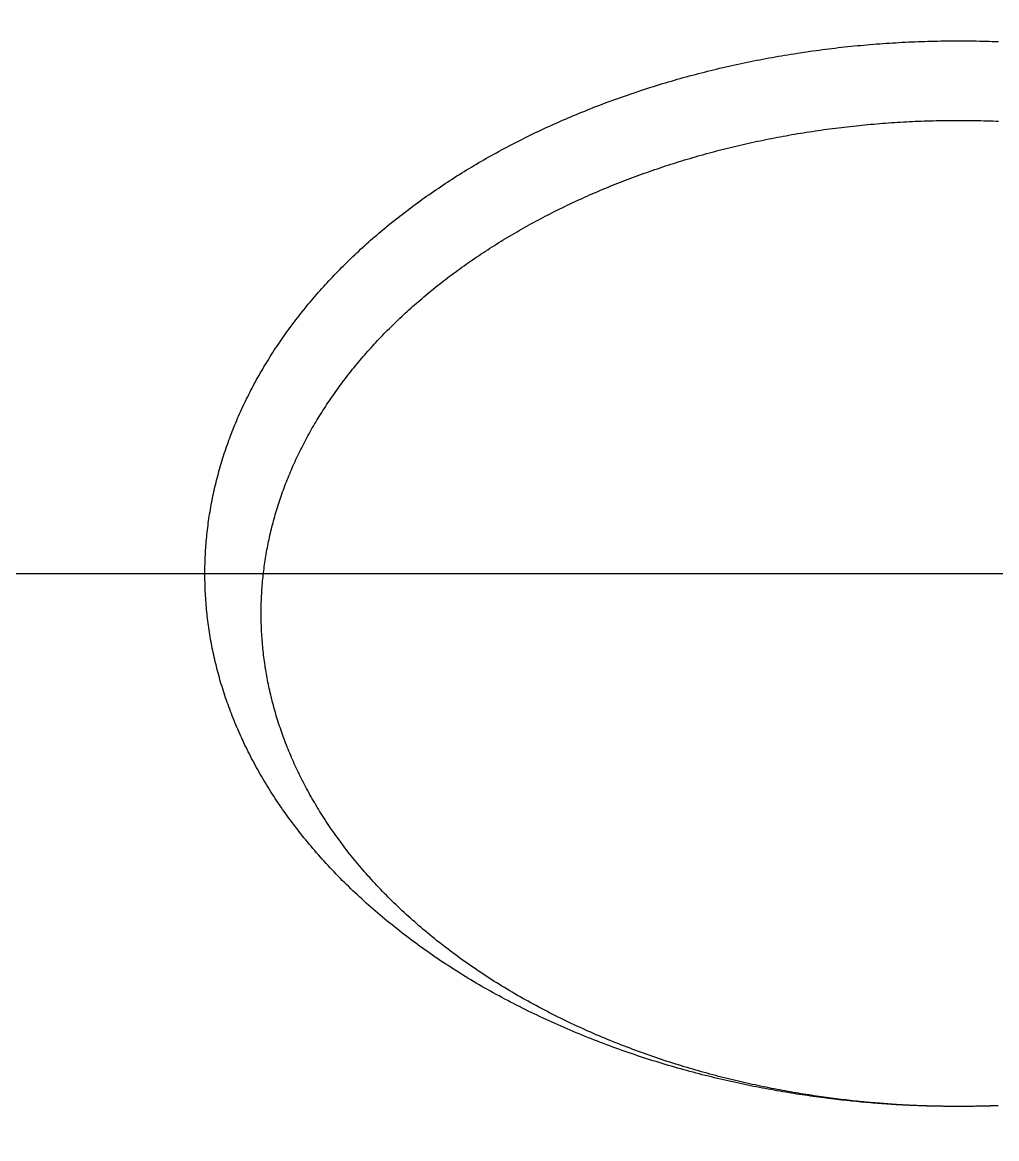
# Model space of a CAD drawing. Extents: x -9.8 to 55.9, y -19.1 to 39.3.
# Drawn here: x 43.281 to 47.613, y 31.081 to 36.044 of the extents above; entities that cross this region are included whole.
import ezdxf

# ---------------------------------------------------------------- set-up
doc = ezdxf.new("R2010")
doc.units = 0
doc.linetypes.add('CENTER', pattern=[50.8, 31.75, -6.35, 6.35, -6.35])
doc.layers.get('0').update_dxf_attribs({"linetype": 'CONTINUOUS'})
doc.layers.add('CENTER', color=1, linetype='CENTER')

msp = doc.modelspace()

# ---------------------------------------------------------------- linework, layer by layer
at = {"color": 7}
for points in [[(47.4427, 31.2238, 0), (47.4333, 31.2238, 0), (47.4238, 31.2238, 0), (47.4144, 31.2238, 0), (47.405, 31.2239, 0), (47.3955, 31.224, 0), (47.3861, 31.2241, 0), (47.3766, 31.2242, 0), (47.3672, 31.2243, 0), (47.3577, 31.2244, 0), (47.3482, 31.2246, 0), (47.3387, 31.2248, 0), (47.3292, 31.225, 0), (47.3197, 31.2252, 0), (47.3101, 31.2255, 0), (47.3006, 31.2257, 0), (47.291, 31.226, 0), (47.2814, 31.2263, 0), (47.2718, 31.2266, 0), (47.2621, 31.227, 0), (47.2525, 31.2273, 0), (47.2428, 31.2277, 0), (47.2331, 31.2281, 0), (47.2233, 31.2286, 0), (47.2136, 31.229, 0), (47.2038, 31.2295, 0), (47.1939, 31.23, 0), (47.1841, 31.2306, 0), (47.1742, 31.2311, 0), (47.1642, 31.2317, 0), (47.1543, 31.2323, 0), (47.1443, 31.2329, 0), (47.1342, 31.2336, 0), (47.1241, 31.2342, 0), (47.114, 31.2349, 0), (47.1038, 31.2357, 0), (47.0936, 31.2364, 0), (47.0834, 31.2372, 0), (47.0731, 31.238, 0), (47.0627, 31.2389, 0), (47.0523, 31.2397, 0), (47.0419, 31.2406, 0), (47.0314, 31.2415, 0), (47.0208, 31.2425, 0), (47.0102, 31.2435, 0), (46.9995, 31.2445, 0), (46.9888, 31.2455, 0), (46.978, 31.2466, 0), (46.9672, 31.2477, 0), (46.9563, 31.2488, 0), (46.9453, 31.25, 0), (46.9343, 31.2512, 0), (46.9232, 31.2524, 0), (46.9121, 31.2537, 0), (46.9009, 31.2549, 0), (46.8896, 31.2563, 0), (46.8782, 31.2576, 0), (46.8667, 31.259, 0), (46.8552, 31.2605, 0), (46.8436, 31.262, 0), (46.8319, 31.2635, 0), (46.8201, 31.2651, 0), (46.8083, 31.2667, 0), (46.7964, 31.2683, 0), (46.7844, 31.27, 0), (46.7723, 31.2718, 0), (46.7602, 31.2735, 0), (46.748, 31.2754, 0), (46.7358, 31.2772, 0), (46.7234, 31.2791, 0), (46.7111, 31.2811, 0), (46.6986, 31.2831, 0), (46.6861, 31.2851, 0), (46.6735, 31.2872, 0), (46.6609, 31.2894, 0), (46.6482, 31.2915, 0), (46.6355, 31.2938, 0), (46.6227, 31.296, 0), (46.6099, 31.2984, 0), (46.597, 31.3007, 0), (46.584, 31.3031, 0), (46.5711, 31.3056, 0), (46.558, 31.3081, 0), (46.545, 31.3106, 0), (46.5318, 31.3132, 0), (46.5187, 31.3159, 0), (46.5055, 31.3186, 0), (46.4922, 31.3213, 0), (46.479, 31.3241, 0), (46.4657, 31.327, 0), (46.4523, 31.3298, 0), (46.4389, 31.3328, 0), (46.4255, 31.3358, 0), (46.4121, 31.3388, 0), (46.3986, 31.3419, 0), (46.3851, 31.345, 0), (46.3716, 31.3482, 0), (46.3581, 31.3515, 0), (46.3445, 31.3548, 0), (46.3309, 31.3581, 0), (46.3173, 31.3615, 0), (46.3037, 31.3649, 0), (46.2901, 31.3684, 0), (46.2764, 31.372, 0), (46.2627, 31.3756, 0), (46.249, 31.3792, 0), (46.2354, 31.383, 0), (46.2216, 31.3867, 0), (46.2079, 31.3905, 0), (46.1942, 31.3944, 0), (46.1805, 31.3983, 0), (46.1668, 31.4023, 0), (46.153, 31.4063, 0), (46.1393, 31.4104, 0), (46.1256, 31.4146, 0), (46.1118, 31.4187, 0), (46.0981, 31.423, 0), (46.0844, 31.4273, 0), (46.0706, 31.4316, 0), (46.0569, 31.436, 0), (46.0432, 31.4405, 0), (46.0295, 31.445, 0), (46.0157, 31.4495, 0), (46.002, 31.4541, 0), (45.9883, 31.4588, 0), (45.9746, 31.4635, 0), (45.9609, 31.4682, 0), (45.9472, 31.4731, 0), (45.9335, 31.4779, 0), (45.9199, 31.4828, 0), (45.9062, 31.4878, 0), (45.8926, 31.4928, 0), (45.8789, 31.4979, 0), (45.8653, 31.503, 0), (45.8517, 31.5082, 0), (45.8381, 31.5134, 0), (45.8245, 31.5187, 0), (45.8109, 31.5241, 0), (45.7973, 31.5294, 0), (45.7838, 31.5349, 0), (45.7702, 31.5404, 0), (45.7567, 31.5459, 0), (45.7432, 31.5515, 0), (45.7297, 31.5571, 0), (45.7163, 31.5628, 0), (45.7028, 31.5686, 0), (45.6894, 31.5744, 0), (45.676, 31.5802, 0), (45.6626, 31.5861, 0), (45.6492, 31.5921, 0), (45.6359, 31.5981, 0), (45.6226, 31.6042, 0), (45.6093, 31.6103, 0), (45.596, 31.6164, 0), (45.5828, 31.6226, 0), (45.5696, 31.6289, 0), (45.5564, 31.6352, 0), (45.5432, 31.6416, 0), (45.5301, 31.648, 0), (45.517, 31.6544, 0), (45.5039, 31.661, 0), (45.4908, 31.6675, 0), (45.4778, 31.6742, 0), (45.4648, 31.6808, 0), (45.4519, 31.6875, 0), (45.439, 31.6943, 0), (45.4261, 31.7011, 0), (45.4132, 31.708, 0), (45.4004, 31.7149, 0), (45.3876, 31.7219, 0), (45.3749, 31.7289, 0), (45.3621, 31.736, 0), (45.3495, 31.7432, 0), (45.3368, 31.7503, 0), (45.3242, 31.7576, 0), (45.3117, 31.7648, 0), (45.2991, 31.7722, 0), (45.2867, 31.7796, 0), (45.2742, 31.787, 0), (45.2618, 31.7945, 0), (45.2495, 31.802, 0), (45.2372, 31.8096, 0), (45.2249, 31.8172, 0), (45.2127, 31.8249, 0), (45.2006, 31.8326, 0), (45.1885, 31.8404, 0), (45.1764, 31.8482, 0), (45.1644, 31.856, 0), (45.1525, 31.8639, 0), (45.1406, 31.8719, 0), (45.1287, 31.8799, 0), (45.1169, 31.8879, 0), (45.1052, 31.896, 0), (45.0935, 31.9041, 0), (45.0818, 31.9122, 0), (45.0703, 31.9204, 0), (45.0587, 31.9287, 0), (45.0473, 31.937, 0), (45.0359, 31.9453, 0), (45.0245, 31.9536, 0), (45.0132, 31.962, 0), (45.002, 31.9705, 0), (44.9908, 31.9789, 0), (44.9797, 31.9874, 0), (44.9686, 31.996, 0), (44.9576, 32.0045, 0), (44.9467, 32.0132, 0), (44.9358, 32.0218, 0), (44.9249, 32.0305, 0), (44.9142, 32.0392, 0), (44.9035, 32.0479, 0), (44.8929, 32.0567, 0), (44.8823, 32.0655, 0), (44.8718, 32.0744, 0), (44.8613, 32.0832, 0), (44.851, 32.0922, 0), (44.8407, 32.1011, 0), (44.8304, 32.11, 0), (44.8202, 32.119, 0), (44.8101, 32.1281, 0), (44.8001, 32.1371, 0), (44.7901, 32.1462, 0), (44.7802, 32.1553, 0), (44.7704, 32.1644, 0), (44.7606, 32.1736, 0), (44.7509, 32.1827, 0), (44.7413, 32.1919, 0), (44.7318, 32.2012, 0), (44.7223, 32.2104, 0), (44.7129, 32.2197, 0), (44.7036, 32.229, 0), (44.6943, 32.2383, 0), (44.6851, 32.2477, 0), (44.676, 32.257, 0), (44.667, 32.2664, 0), (44.658, 32.2758, 0), (44.6491, 32.2852, 0), (44.6403, 32.2947, 0), (44.6316, 32.3041, 0), (44.623, 32.3136, 0), (44.6144, 32.3231, 0), (44.6059, 32.3326, 0), (44.5975, 32.3421, 0), (44.5891, 32.3517, 0), (44.5809, 32.3612, 0), (44.5727, 32.3708, 0), (44.5646, 32.3803, 0), (44.5565, 32.3899, 0), (44.5486, 32.3995, 0), (44.5407, 32.4091, 0), (44.5329, 32.4187, 0), (44.5252, 32.4283, 0), (44.5175, 32.438, 0), (44.5099, 32.4476, 0), (44.5024, 32.4573, 0), (44.495, 32.467, 0), (44.4876, 32.4766, 0), (44.4804, 32.4863, 0), (44.4732, 32.496, 0), (44.466, 32.5057, 0), (44.459, 32.5155, 0), (44.452, 32.5252, 0), (44.4451, 32.5349, 0), (44.4382, 32.5447, 0), (44.4314, 32.5544, 0), (44.4247, 32.5642, 0), (44.4181, 32.574, 0), (44.4116, 32.5837, 0), (44.4051, 32.5935, 0), (44.3987, 32.6033, 0), (44.3923, 32.6131, 0), (44.3861, 32.623, 0), (44.3799, 32.6328, 0), (44.3738, 32.6426, 0), (44.3677, 32.6524, 0), (44.3617, 32.6623, 0), (44.3558, 32.6721, 0), (44.35, 32.682, 0), (44.3442, 32.6919, 0), (44.3385, 32.7017, 0), (44.3329, 32.7116, 0), (44.3273, 32.7215, 0), (44.3218, 32.7314, 0), (44.3164, 32.7413, 0), (44.311, 32.7512, 0), (44.3058, 32.7611, 0), (44.3005, 32.771, 0), (44.2954, 32.781, 0), (44.2903, 32.7909, 0), (44.2853, 32.8008, 0), (44.2804, 32.8108, 0), (44.2755, 32.8207, 0), (44.2707, 32.8306, 0), (44.2659, 32.8406, 0), (44.2613, 32.8506, 0), (44.2567, 32.8605, 0), (44.2521, 32.8705, 0), (44.2476, 32.8805, 0), (44.2432, 32.8904, 0), (44.2389, 32.9004, 0), (44.2346, 32.9104, 0), (44.2304, 32.9204, 0), (44.2263, 32.9304, 0), (44.2222, 32.9403, 0), (44.2182, 32.9503, 0), (44.2142, 32.9603, 0), (44.2103, 32.9703, 0), (44.2065, 32.9803, 0), (44.2028, 32.9904, 0), (44.1991, 33.0004, 0), (44.1954, 33.0104, 0), (44.1919, 33.0204, 0), (44.1884, 33.0304, 0), (44.1849, 33.0404, 0), (44.1816, 33.0505, 0), (44.1783, 33.0605, 0), (44.175, 33.0705, 0), (44.1718, 33.0806, 0), (44.1687, 33.0906, 0), (44.1657, 33.1007, 0), (44.1627, 33.1107, 0), (44.1597, 33.1208, 0), (44.1569, 33.1308, 0), (44.1541, 33.1409, 0), (44.1513, 33.1509, 0), (44.1487, 33.161, 0), (44.1461, 33.171, 0), (44.1435, 33.1811, 0), (44.141, 33.1912, 0), (44.1386, 33.2012, 0), (44.1363, 33.2113, 0), (44.134, 33.2214, 0), (44.1317, 33.2315, 0), (44.1296, 33.2415, 0), (44.1274, 33.2516, 0), (44.1254, 33.2617, 0), (44.1234, 33.2718, 0), (44.1215, 33.2819, 0), (44.1196, 33.292, 0), (44.1179, 33.3021, 0), (44.1161, 33.3121, 0), (44.1145, 33.3222, 0), (44.1128, 33.3323, 0), (44.1113, 33.3424, 0), (44.1098, 33.3525, 0), (44.1084, 33.3626, 0), (44.107, 33.3727, 0), (44.1057, 33.3828, 0), (44.1045, 33.3929, 0), (44.1033, 33.403, 0), (44.1022, 33.4131, 0), (44.1012, 33.4232, 0), (44.1002, 33.4333, 0), (44.0993, 33.4434, 0), (44.0984, 33.4535, 0), (44.0976, 33.4637, 0), (44.0968, 33.4738, 0), (44.0962, 33.4839, 0), (44.0955, 33.494, 0), (44.095, 33.5041, 0), (44.0945, 33.5142, 0), (44.094, 33.5243, 0), (44.0937, 33.5344, 0), (44.0933, 33.5445, 0), (44.0931, 33.5547, 0), (44.0929, 33.5648, 0), (44.0928, 33.5749, 0), (44.0927, 33.585, 0), (44.0927, 33.5951, 0), (44.0927, 33.6052, 0), (44.0928, 33.6153, 0), (44.093, 33.6254, 0), (44.0932, 33.6355, 0), (44.0935, 33.6457, 0), (44.0939, 33.6558, 0), (44.0943, 33.6659, 0), (44.0948, 33.676, 0), (44.0953, 33.6861, 0), (44.0959, 33.6962, 0), (44.0966, 33.7063, 0), (44.0973, 33.7164, 0), (44.0981, 33.7265, 0), (44.0989, 33.7366, 0), (44.0998, 33.7467, 0), (44.1008, 33.7568, 0), (44.1018, 33.7669, 0), (44.1029, 33.777, 0), (44.104, 33.7871, 0), (44.1052, 33.7971, 0), (44.1065, 33.8072, 0), (44.1078, 33.8173, 0), (44.1092, 33.8274, 0), (44.1107, 33.8374, 0), (44.1122, 33.8475, 0), (44.1138, 33.8575, 0), (44.1154, 33.8676, 0), (44.1171, 33.8776, 0), (44.1189, 33.8877, 0), (44.1207, 33.8977, 0), (44.1226, 33.9077, 0), (44.1245, 33.9178, 0), (44.1265, 33.9278, 0), (44.1285, 33.9378, 0), (44.1307, 33.9478, 0), (44.1328, 33.9578, 0), (44.1351, 33.9678, 0), (44.1374, 33.9778, 0), (44.1397, 33.9878, 0), (44.1422, 33.9978, 0), (44.1446, 34.0077, 0), (44.1472, 34.0177, 0), (44.1498, 34.0276, 0), (44.1524, 34.0376, 0), (44.1551, 34.0475, 0), (44.1579, 34.0574, 0), (44.1608, 34.0674, 0), (44.1637, 34.0773, 0), (44.1666, 34.0872, 0), (44.1696, 34.0971, 0), (44.1727, 34.1069, 0), (44.1758, 34.1168, 0), (44.179, 34.1267, 0), (44.1823, 34.1365, 0), (44.1856, 34.1464, 0), (44.189, 34.1562, 0), (44.1924, 34.166, 0), (44.1959, 34.1759, 0), (44.1995, 34.1857, 0), (44.2031, 34.1955, 0), (44.2067, 34.2052, 0), (44.2105, 34.215, 0), (44.2142, 34.2248, 0), (44.2181, 34.2345, 0), (44.222, 34.2443, 0), (44.226, 34.254, 0), (44.23, 34.2637, 0), (44.2341, 34.2734, 0), (44.2382, 34.2831, 0), (44.2424, 34.2928, 0), (44.2467, 34.3024, 0), (44.251, 34.3121, 0), (44.2554, 34.3217, 0), (44.2598, 34.3313, 0), (44.2643, 34.3409, 0), (44.2688, 34.3505, 0), (44.2734, 34.3601, 0), (44.2781, 34.3697, 0), (44.2828, 34.3792, 0), (44.2876, 34.3888, 0), (44.2924, 34.3983, 0), (44.2973, 34.4078, 0), (44.3023, 34.4173, 0), (44.3073, 34.4268, 0), (44.3124, 34.4362, 0), (44.3175, 34.4457, 0), (44.3227, 34.4551, 0), (44.3279, 34.4645, 0), (44.3332, 34.4739, 0), (44.3386, 34.4833, 0), (44.344, 34.4927, 0), (44.3495, 34.502, 0), (44.355, 34.5114, 0), (44.3606, 34.5207, 0), (44.3662, 34.53, 0), (44.3719, 34.5393, 0), (44.3777, 34.5485, 0), (44.3835, 34.5578, 0), (44.3893, 34.567, 0), (44.3952, 34.5762, 0), (44.4012, 34.5854, 0), (44.4072, 34.5946, 0), (44.4133, 34.6037, 0), (44.4194, 34.6129, 0), (44.4256, 34.622, 0), (44.4319, 34.6311, 0), (44.4382, 34.6402, 0), (44.4445, 34.6492, 0), (44.4509, 34.6583, 0), (44.4574, 34.6673, 0), (44.4639, 34.6763, 0), (44.4705, 34.6853, 0), (44.4771, 34.6943, 0), (44.4838, 34.7032, 0), (44.4905, 34.7121, 0), (44.4973, 34.721, 0), (44.5042, 34.7299, 0), (44.5111, 34.7388, 0), (44.518, 34.7476, 0), (44.525, 34.7564, 0), (44.5321, 34.7652, 0), (44.5392, 34.774, 0), (44.5463, 34.7828, 0), (44.5535, 34.7915, 0), (44.5608, 34.8002, 0), (44.5681, 34.8089, 0), (44.5755, 34.8176, 0), (44.5829, 34.8262, 0), (44.5904, 34.8349, 0), (44.5979, 34.8435, 0), (44.6055, 34.852, 0), (44.6131, 34.8606, 0), (44.6208, 34.8691, 0), (44.6285, 34.8776, 0), (44.6363, 34.8861, 0), (44.6442, 34.8946, 0), (44.652, 34.903, 0), (44.66, 34.9114, 0), (44.668, 34.9198, 0), (44.676, 34.9282, 0), (44.6841, 34.9365, 0), (44.6922, 34.9449, 0), (44.7004, 34.9532, 0), (44.7087, 34.9614, 0), (44.717, 34.9697, 0), (44.7253, 34.9779, 0), (44.7337, 34.9861, 0), (44.7421, 34.9943, 0), (44.7506, 35.0024, 0), (44.7592, 35.0105, 0), (44.7678, 35.0186, 0), (44.7764, 35.0267, 0), (44.7851, 35.0347, 0), (44.7938, 35.0427, 0), (44.8026, 35.0507, 0), (44.8114, 35.0587, 0), (44.8203, 35.0666, 0), (44.8293, 35.0745, 0), (44.8382, 35.0824, 0), (44.8473, 35.0902, 0), (44.8563, 35.0981, 0), (44.8655, 35.1059, 0), (44.8746, 35.1136, 0), (44.8839, 35.1214, 0), (44.8931, 35.1291, 0), (44.9024, 35.1368, 0), (44.9118, 35.1444, 0), (44.9212, 35.1521, 0), (44.9306, 35.1597, 0), (44.9401, 35.1672, 0), (44.9497, 35.1748, 0), (44.9593, 35.1823, 0), (44.9689, 35.1898, 0), (44.9786, 35.1973, 0), (44.9883, 35.2047, 0), (44.998, 35.2121, 0), (45.0079, 35.2195, 0), (45.0177, 35.2268, 0), (45.0276, 35.2341, 0), (45.0376, 35.2414, 0), (45.0475, 35.2486, 0), (45.0576, 35.2559, 0), (45.0676, 35.263, 0), (45.0778, 35.2702, 0), (45.0879, 35.2773, 0), (45.0981, 35.2844, 0), (45.1084, 35.2915, 0), (45.1186, 35.2985, 0), (45.129, 35.3056, 0), (45.1393, 35.3125, 0), (45.1498, 35.3195, 0), (45.1602, 35.3264, 0), (45.1707, 35.3333, 0), (45.1813, 35.3401, 0), (45.1918, 35.3469, 0), (45.2024, 35.3537, 0), (45.2131, 35.3605, 0), (45.2238, 35.3672, 0), (45.2346, 35.3739, 0), (45.2453, 35.3805, 0), (45.2562, 35.3872, 0), (45.267, 35.3938, 0), (45.2779, 35.4003, 0), (45.2889, 35.4068, 0), (45.2998, 35.4133, 0), (45.3109, 35.4198, 0), (45.3219, 35.4262, 0), (45.333, 35.4326, 0), (45.3441, 35.439, 0), (45.3553, 35.4453, 0), (45.3665, 35.4516, 0), (45.3778, 35.4578, 0), (45.389, 35.4641, 0), (45.4004, 35.4702, 0), (45.4117, 35.4764, 0), (45.4231, 35.4825, 0), (45.4346, 35.4886, 0), (45.446, 35.4946, 0), (45.4575, 35.5007, 0), (45.4691, 35.5066, 0), (45.4807, 35.5126, 0), (45.4923, 35.5185, 0), (45.5039, 35.5244, 0), (45.5156, 35.5302, 0), (45.5273, 35.536, 0), (45.5391, 35.5418, 0), (45.5509, 35.5475, 0), (45.5627, 35.5532, 0), (45.5746, 35.5588, 0), (45.5865, 35.5645, 0), (45.5984, 35.57, 0), (45.6103, 35.5756, 0), (45.6223, 35.5811, 0), (45.6344, 35.5866, 0), (45.6464, 35.592, 0), (45.6585, 35.5974, 0), (45.6706, 35.6028, 0), (45.6828, 35.6081, 0), (45.695, 35.6134, 0), (45.7072, 35.6187, 0), (45.7195, 35.6239, 0), (45.7317, 35.6291, 0), (45.7441, 35.6342, 0), (45.7564, 35.6393, 0), (45.7688, 35.6444, 0), (45.7812, 35.6494, 0), (45.7936, 35.6544, 0), (45.8061, 35.6594, 0), (45.8186, 35.6643, 0), (45.8311, 35.6692, 0), (45.8437, 35.6741, 0), (45.8562, 35.6789, 0), (45.8689, 35.6836, 0), (45.8815, 35.6884, 0), (45.8942, 35.6931, 0), (45.9069, 35.6977, 0), (45.9196, 35.7023, 0), (45.9323, 35.7069, 0), (45.9451, 35.7115, 0), (45.9579, 35.716, 0), (45.9708, 35.7204, 0), (45.9836, 35.7248, 0), (45.9965, 35.7292, 0), (46.0094, 35.7336, 0), (46.0224, 35.7379, 0), (46.0354, 35.7422, 0), (46.0483, 35.7464, 0), (46.0614, 35.7506, 0), (46.0744, 35.7547, 0), (46.0875, 35.7589, 0), (46.1006, 35.7629, 0), (46.1137, 35.767, 0), (46.1268, 35.771, 0), (46.14, 35.7749, 0), (46.1532, 35.7788, 0), (46.1664, 35.7827, 0), (46.1797, 35.7865, 0), (46.1929, 35.7903, 0), (46.2062, 35.7941, 0), (46.2195, 35.7978, 0), (46.2328, 35.8015, 0), (46.2462, 35.8051, 0), (46.2596, 35.8087, 0), (46.273, 35.8123, 0), (46.2864, 35.8158, 0), (46.2998, 35.8193, 0), (46.3133, 35.8227, 0), (46.3268, 35.8261, 0), (46.3403, 35.8294, 0), (46.3538, 35.8327, 0), (46.3674, 35.836, 0), (46.3809, 35.8392, 0), (46.3945, 35.8424, 0), (46.4081, 35.8456, 0), (46.4217, 35.8487, 0), (46.4354, 35.8517, 0), (46.449, 35.8548, 0), (46.4627, 35.8577, 0), (46.4764, 35.8607, 0), (46.4901, 35.8636, 0), (46.5039, 35.8664, 0), (46.5176, 35.8692, 0), (46.5314, 35.872, 0), (46.5452, 35.8748, 0), (46.559, 35.8774, 0), (46.5728, 35.8801, 0), (46.5866, 35.8827, 0), (46.6004, 35.8853, 0), (46.6143, 35.8878, 0), (46.6282, 35.8903, 0), (46.6421, 35.8927, 0), (46.656, 35.8951, 0), (46.6699, 35.8974, 0), (46.6838, 35.8998, 0), (46.6978, 35.902, 0), (46.7117, 35.9043, 0), (46.7257, 35.9064, 0), (46.7397, 35.9086, 0), (46.7537, 35.9107, 0), (46.7677, 35.9127, 0), (46.7817, 35.9148, 0), (46.7958, 35.9167, 0), (46.8098, 35.9187, 0), (46.8239, 35.9206, 0), (46.838, 35.9224, 0), (46.852, 35.9242, 0), (46.8661, 35.926, 0), (46.8802, 35.9277, 0), (46.8944, 35.9294, 0), (46.9085, 35.931, 0), (46.9226, 35.9326, 0), (46.9368, 35.9341, 0), (46.9509, 35.9357, 0), (46.9651, 35.9371, 0), (46.9792, 35.9385, 0), (46.9934, 35.9399, 0), (47.0076, 35.9413, 0), (47.0218, 35.9426, 0), (47.036, 35.9438, 0), (47.0502, 35.945, 0), (47.0644, 35.9462, 0), (47.0786, 35.9473, 0), (47.0929, 35.9484, 0), (47.1071, 35.9494, 0), (47.1213, 35.9504, 0), (47.1356, 35.9514, 0), (47.1498, 35.9523, 0), (47.1641, 35.9531, 0), (47.1783, 35.954, 0), (47.1926, 35.9547, 0), (47.2069, 35.9555, 0), (47.2211, 35.9562, 0), (47.2354, 35.9568, 0), (47.2497, 35.9574, 0), (47.264, 35.958, 0), (47.2783, 35.9585, 0), (47.2926, 35.959, 0), (47.3069, 35.9594, 0), (47.3211, 35.9598, 0), (47.3354, 35.9602, 0), (47.3497, 35.9605, 0), (47.364, 35.9607, 0), (47.3783, 35.9609, 0), (47.3926, 35.9611, 0), (47.4069, 35.9612, 0), (47.4212, 35.9613, 0), (47.4355, 35.9614, 0), (47.4499, 35.9614, 0), (47.4642, 35.9613, 0), (47.4785, 35.9612, 0), (47.4928, 35.9611, 0), (47.5071, 35.9609, 0), (47.5214, 35.9607, 0), (47.5357, 35.9604, 0), (47.55, 35.9601, 0), (47.5643, 35.9598, 0), (47.5786, 35.9594, 0), (47.5928, 35.959, 0), (47.6071, 35.9585, 0), (47.6214, 35.958, 0)], [(47.4427, 31.2238, 0), (47.434, 31.2238, 0), (47.4252, 31.2238, 0), (47.4165, 31.2238, 0), (47.4078, 31.2239, 0), (47.399, 31.2239, 0), (47.3903, 31.224, 0), (47.3815, 31.2241, 0), (47.3728, 31.2243, 0), (47.364, 31.2244, 0), (47.3552, 31.2245, 0), (47.3465, 31.2247, 0), (47.3377, 31.2249, 0), (47.3288, 31.2251, 0), (47.32, 31.2253, 0), (47.3112, 31.2256, 0), (47.3023, 31.2258, 0), (47.2934, 31.2261, 0), (47.2845, 31.2264, 0), (47.2756, 31.2267, 0), (47.2667, 31.2271, 0), (47.2577, 31.2274, 0), (47.2487, 31.2278, 0), (47.2397, 31.2282, 0), (47.2307, 31.2286, 0), (47.2216, 31.2291, 0), (47.2125, 31.2296, 0), (47.2034, 31.23, 0), (47.1942, 31.2306, 0), (47.185, 31.2311, 0), (47.1758, 31.2316, 0), (47.1665, 31.2322, 0), (47.1572, 31.2328, 0), (47.1479, 31.2335, 0), (47.1385, 31.2341, 0), (47.1291, 31.2348, 0), (47.1197, 31.2355, 0), (47.1102, 31.2362, 0), (47.1006, 31.237, 0), (47.0911, 31.2377, 0), (47.0814, 31.2385, 0), (47.0718, 31.2394, 0), (47.062, 31.2402, 0), (47.0523, 31.2411, 0), (47.0425, 31.242, 0), (47.0326, 31.2429, 0), (47.0227, 31.2439, 0), (47.0127, 31.2449, 0), (47.0027, 31.2459, 0), (46.9926, 31.247, 0), (46.9825, 31.248, 0), (46.9723, 31.2491, 0), (46.962, 31.2503, 0), (46.9517, 31.2514, 0), (46.9413, 31.2526, 0), (46.9309, 31.2538, 0), (46.9203, 31.2551, 0), (46.9097, 31.2564, 0), (46.8991, 31.2577, 0), (46.8883, 31.2591, 0), (46.8775, 31.2605, 0), (46.8666, 31.262, 0), (46.8556, 31.2635, 0), (46.8446, 31.265, 0), (46.8335, 31.2666, 0), (46.8224, 31.2682, 0), (46.8111, 31.2698, 0), (46.7999, 31.2715, 0), (46.7885, 31.2732, 0), (46.7771, 31.275, 0), (46.7657, 31.2768, 0), (46.7541, 31.2787, 0), (46.7426, 31.2806, 0), (46.7309, 31.2825, 0), (46.7192, 31.2845, 0), (46.7075, 31.2865, 0), (46.6957, 31.2885, 0), (46.6839, 31.2906, 0), (46.672, 31.2928, 0), (46.6601, 31.295, 0), (46.6481, 31.2972, 0), (46.6361, 31.2995, 0), (46.624, 31.3018, 0), (46.612, 31.3042, 0), (46.5998, 31.3066, 0), (46.5876, 31.309, 0), (46.5754, 31.3115, 0), (46.5632, 31.314, 0), (46.5509, 31.3166, 0), (46.5386, 31.3193, 0), (46.5262, 31.3219, 0), (46.5139, 31.3246, 0), (46.5014, 31.3274, 0), (46.489, 31.3302, 0), (46.4765, 31.3331, 0), (46.4641, 31.336, 0), (46.4516, 31.3389, 0), (46.439, 31.3419, 0), (46.4265, 31.345, 0), (46.4139, 31.3481, 0), (46.4013, 31.3512, 0), (46.3887, 31.3544, 0), (46.3761, 31.3576, 0), (46.3634, 31.3609, 0), (46.3508, 31.3643, 0), (46.3381, 31.3676, 0), (46.3255, 31.3711, 0), (46.3128, 31.3746, 0), (46.3001, 31.3781, 0), (46.2874, 31.3817, 0), (46.2747, 31.3853, 0), (46.262, 31.389, 0), (46.2493, 31.3927, 0), (46.2366, 31.3965, 0), (46.2239, 31.4003, 0), (46.2112, 31.4042, 0), (46.1984, 31.4081, 0), (46.1857, 31.4121, 0), (46.173, 31.4161, 0), (46.1603, 31.4202, 0), (46.1476, 31.4243, 0), (46.1349, 31.4285, 0), (46.1222, 31.4327, 0), (46.1095, 31.4369, 0), (46.0969, 31.4412, 0), (46.0842, 31.4456, 0), (46.0715, 31.45, 0), (46.0588, 31.4545, 0), (46.0462, 31.459, 0), (46.0335, 31.4635, 0), (46.0209, 31.4681, 0), (46.0082, 31.4728, 0), (45.9956, 31.4775, 0), (45.983, 31.4822, 0), (45.9704, 31.487, 0), (45.9578, 31.4918, 0), (45.9452, 31.4967, 0), (45.9327, 31.5016, 0), (45.9201, 31.5066, 0), (45.9076, 31.5117, 0), (45.895, 31.5167, 0), (45.8825, 31.5219, 0), (45.87, 31.527, 0), (45.8576, 31.5323, 0), (45.8451, 31.5375, 0), (45.8327, 31.5429, 0), (45.8202, 31.5482, 0), (45.8078, 31.5536, 0), (45.7954, 31.5591, 0), (45.7831, 31.5646, 0), (45.7707, 31.5702, 0), (45.7584, 31.5758, 0), (45.7461, 31.5814, 0), (45.7338, 31.5871, 0), (45.7216, 31.5929, 0), (45.7093, 31.5987, 0), (45.6971, 31.6045, 0), (45.685, 31.6104, 0), (45.6728, 31.6163, 0), (45.6607, 31.6223, 0), (45.6486, 31.6283, 0), (45.6365, 31.6344, 0), (45.6245, 31.6405, 0), (45.6124, 31.6467, 0), (45.6004, 31.6529, 0), (45.5885, 31.6592, 0), (45.5766, 31.6655, 0), (45.5647, 31.6719, 0), (45.5528, 31.6783, 0), (45.541, 31.6847, 0), (45.5292, 31.6912, 0), (45.5174, 31.6978, 0), (45.5057, 31.7044, 0), (45.494, 31.711, 0), (45.4823, 31.7177, 0), (45.4707, 31.7245, 0), (45.4591, 31.7312, 0), (45.4476, 31.7381, 0), (45.436, 31.745, 0), (45.4246, 31.7519, 0), (45.4132, 31.7589, 0), (45.4018, 31.7659, 0), (45.3904, 31.7729, 0), (45.3791, 31.78, 0), (45.3679, 31.7872, 0), (45.3567, 31.7944, 0), (45.3455, 31.8016, 0), (45.3344, 31.8089, 0), (45.3234, 31.8162, 0), (45.3124, 31.8235, 0), (45.3014, 31.8309, 0), (45.2905, 31.8383, 0), (45.2796, 31.8458, 0), (45.2688, 31.8533, 0), (45.258, 31.8609, 0), (45.2473, 31.8685, 0), (45.2367, 31.8761, 0), (45.226, 31.8837, 0), (45.2155, 31.8914, 0), (45.205, 31.8992, 0), (45.1945, 31.9069, 0), (45.1841, 31.9147, 0), (45.1738, 31.9226, 0), (45.1635, 31.9304, 0), (45.1532, 31.9383, 0), (45.143, 31.9463, 0), (45.1329, 31.9542, 0), (45.1229, 31.9622, 0), (45.1128, 31.9703, 0), (45.1029, 31.9783, 0), (45.093, 31.9864, 0), (45.0831, 31.9946, 0), (45.0734, 32.0027, 0), (45.0636, 32.0109, 0), (45.054, 32.0191, 0), (45.0444, 32.0273, 0), (45.0348, 32.0356, 0), (45.0254, 32.0439, 0), (45.016, 32.0522, 0), (45.0066, 32.0606, 0), (44.9973, 32.0689, 0), (44.9881, 32.0773, 0), (44.9789, 32.0858, 0), (44.9698, 32.0942, 0), (44.9608, 32.1027, 0), (44.9518, 32.1112, 0), (44.9429, 32.1197, 0), (44.9341, 32.1282, 0), (44.9253, 32.1368, 0), (44.9166, 32.1454, 0), (44.908, 32.154, 0), (44.8994, 32.1626, 0), (44.8909, 32.1712, 0), (44.8825, 32.1799, 0), (44.8741, 32.1886, 0), (44.8658, 32.1973, 0), (44.8576, 32.206, 0), (44.8495, 32.2147, 0), (44.8414, 32.2235, 0), (44.8334, 32.2323, 0), (44.8255, 32.2411, 0), (44.8176, 32.2498, 0), (44.8098, 32.2587, 0), (44.8021, 32.2675, 0), (44.7944, 32.2763, 0), (44.7869, 32.2852, 0), (44.7794, 32.294, 0), (44.7719, 32.3029, 0), (44.7646, 32.3118, 0), (44.7573, 32.3206, 0), (44.7501, 32.3295, 0), (44.7429, 32.3385, 0), (44.7358, 32.3474, 0), (44.7288, 32.3563, 0), (44.7219, 32.3652, 0), (44.715, 32.3742, 0), (44.7082, 32.3831, 0), (44.7014, 32.3921, 0), (44.6948, 32.4011, 0), (44.6882, 32.4101, 0), (44.6816, 32.4191, 0), (44.6752, 32.4281, 0), (44.6688, 32.4371, 0), (44.6624, 32.4461, 0), (44.6562, 32.4551, 0), (44.65, 32.4642, 0), (44.6438, 32.4732, 0), (44.6378, 32.4822, 0), (44.6318, 32.4913, 0), (44.6258, 32.5004, 0), (44.62, 32.5095, 0), (44.6142, 32.5185, 0), (44.6084, 32.5276, 0), (44.6028, 32.5367, 0), (44.5972, 32.5458, 0), (44.5916, 32.5549, 0), (44.5862, 32.5641, 0), (44.5808, 32.5732, 0), (44.5754, 32.5823, 0), (44.5702, 32.5914, 0), (44.5649, 32.6006, 0), (44.5598, 32.6097, 0), (44.5547, 32.6189, 0), (44.5497, 32.628, 0), (44.5448, 32.6372, 0), (44.5399, 32.6464, 0), (44.535, 32.6556, 0), (44.5303, 32.6647, 0), (44.5256, 32.6739, 0), (44.5209, 32.6831, 0), (44.5164, 32.6923, 0), (44.5118, 32.7015, 0), (44.5074, 32.7107, 0), (44.503, 32.7199, 0), (44.4987, 32.7292, 0), (44.4944, 32.7384, 0), (44.4902, 32.7476, 0), (44.4861, 32.7568, 0), (44.482, 32.766, 0), (44.478, 32.7753, 0), (44.474, 32.7845, 0), (44.4701, 32.7938, 0), (44.4663, 32.803, 0), (44.4625, 32.8122, 0), (44.4588, 32.8215, 0), (44.4551, 32.8307, 0), (44.4516, 32.84, 0), (44.448, 32.8493, 0), (44.4445, 32.8585, 0), (44.4411, 32.8678, 0), (44.4378, 32.8771, 0), (44.4345, 32.8863, 0), (44.4312, 32.8956, 0), (44.4281, 32.9049, 0), (44.4249, 32.9142, 0), (44.4219, 32.9234, 0), (44.4189, 32.9327, 0), (44.4159, 32.942, 0), (44.413, 32.9513, 0), (44.4102, 32.9606, 0), (44.4074, 32.9699, 0), (44.4047, 32.9792, 0), (44.4021, 32.9885, 0), (44.3995, 32.9978, 0), (44.397, 33.0071, 0), (44.3945, 33.0164, 0), (44.3921, 33.0257, 0), (44.3897, 33.035, 0), (44.3874, 33.0444, 0), (44.3852, 33.0537, 0), (44.383, 33.063, 0), (44.3809, 33.0723, 0), (44.3788, 33.0816, 0), (44.3768, 33.091, 0), (44.3749, 33.1003, 0), (44.373, 33.1096, 0), (44.3711, 33.119, 0), (44.3694, 33.1283, 0), (44.3676, 33.1376, 0), (44.366, 33.147, 0), (44.3644, 33.1563, 0), (44.3628, 33.1656, 0), (44.3613, 33.175, 0), (44.3599, 33.1843, 0), (44.3585, 33.1937, 0), (44.3572, 33.203, 0), (44.356, 33.2123, 0), (44.3548, 33.2217, 0), (44.3536, 33.231, 0), (44.3525, 33.2404, 0), (44.3515, 33.2497, 0), (44.3505, 33.2591, 0), (44.3496, 33.2684, 0), (44.3488, 33.2778, 0), (44.348, 33.2871, 0), (44.3472, 33.2965, 0), (44.3465, 33.3059, 0), (44.3459, 33.3152, 0), (44.3453, 33.3246, 0), (44.3448, 33.3339, 0), (44.3443, 33.3433, 0), (44.3439, 33.3526, 0), (44.3436, 33.362, 0), (44.3433, 33.3713, 0), (44.3431, 33.3807, 0), (44.3429, 33.3901, 0), (44.3428, 33.3994, 0), (44.3427, 33.4088, 0), (44.3427, 33.4181, 0), (44.3427, 33.4275, 0), (44.3428, 33.4369, 0), (44.343, 33.4462, 0), (44.3432, 33.4556, 0), (44.3435, 33.4649, 0), (44.3438, 33.4743, 0), (44.3442, 33.4836, 0), (44.3446, 33.493, 0), (44.3451, 33.5023, 0), (44.3457, 33.5117, 0), (44.3463, 33.521, 0), (44.3469, 33.5304, 0), (44.3477, 33.5397, 0), (44.3484, 33.5491, 0), (44.3493, 33.5584, 0), (44.3502, 33.5678, 0), (44.3511, 33.5771, 0), (44.3521, 33.5864, 0), (44.3532, 33.5958, 0), (44.3543, 33.6051, 0), (44.3555, 33.6144, 0), (44.3567, 33.6237, 0), (44.358, 33.6331, 0), (44.3593, 33.6424, 0), (44.3607, 33.6517, 0), (44.3622, 33.661, 0), (44.3637, 33.6703, 0), (44.3653, 33.6796, 0), (44.3669, 33.6889, 0), (44.3686, 33.6982, 0), (44.3703, 33.7074, 0), (44.3721, 33.7167, 0), (44.374, 33.726, 0), (44.3759, 33.7353, 0), (44.3778, 33.7445, 0), (44.3798, 33.7538, 0), (44.3819, 33.763, 0), (44.384, 33.7723, 0), (44.3862, 33.7815, 0), (44.3885, 33.7907, 0), (44.3908, 33.8, 0), (44.3931, 33.8092, 0), (44.3955, 33.8184, 0), (44.398, 33.8276, 0), (44.4005, 33.8368, 0), (44.4031, 33.846, 0), (44.4057, 33.8551, 0), (44.4084, 33.8643, 0), (44.4111, 33.8735, 0), (44.4139, 33.8826, 0), (44.4167, 33.8918, 0), (44.4196, 33.9009, 0), (44.4226, 33.91, 0), (44.4256, 33.9192, 0), (44.4287, 33.9283, 0), (44.4318, 33.9374, 0), (44.435, 33.9465, 0), (44.4382, 33.9556, 0), (44.4415, 33.9646, 0), (44.4448, 33.9737, 0), (44.4482, 33.9827, 0), (44.4517, 33.9918, 0), (44.4552, 34.0008, 0), (44.4587, 34.0098, 0), (44.4623, 34.0189, 0), (44.466, 34.0278, 0), (44.4697, 34.0368, 0), (44.4735, 34.0458, 0), (44.4773, 34.0548, 0), (44.4812, 34.0637, 0), (44.4852, 34.0727, 0), (44.4892, 34.0816, 0), (44.4932, 34.0905, 0), (44.4973, 34.0994, 0), (44.5015, 34.1083, 0), (44.5057, 34.1172, 0), (44.5099, 34.1261, 0), (44.5143, 34.1349, 0), (44.5186, 34.1438, 0), (44.5231, 34.1526, 0), (44.5275, 34.1614, 0), (44.5321, 34.1702, 0), (44.5367, 34.179, 0), (44.5413, 34.1878, 0), (44.546, 34.1965, 0), (44.5507, 34.2053, 0), (44.5555, 34.214, 0), (44.5604, 34.2227, 0), (44.5653, 34.2314, 0), (44.5702, 34.2401, 0), (44.5752, 34.2487, 0), (44.5803, 34.2574, 0), (44.5854, 34.266, 0), (44.5906, 34.2746, 0), (44.5958, 34.2833, 0), (44.6011, 34.2918, 0), (44.6064, 34.3004, 0), (44.6118, 34.309, 0), (44.6172, 34.3175, 0), (44.6227, 34.326, 0), (44.6282, 34.3345, 0), (44.6338, 34.343, 0), (44.6394, 34.3515, 0), (44.6451, 34.36, 0), (44.6508, 34.3684, 0), (44.6566, 34.3768, 0), (44.6624, 34.3852, 0), (44.6683, 34.3936, 0), (44.6742, 34.402, 0), (44.6802, 34.4103, 0), (44.6862, 34.4187, 0), (44.6923, 34.427, 0), (44.6984, 34.4353, 0), (44.7046, 34.4435, 0), (44.7108, 34.4518, 0), (44.7171, 34.46, 0), (44.7235, 34.4683, 0), (44.7298, 34.4765, 0), (44.7363, 34.4846, 0), (44.7427, 34.4928, 0), (44.7493, 34.501, 0), (44.7559, 34.5091, 0), (44.7625, 34.5172, 0), (44.7692, 34.5253, 0), (44.7759, 34.5333, 0), (44.7826, 34.5414, 0), (44.7895, 34.5494, 0), (44.7963, 34.5574, 0), (44.8032, 34.5654, 0), (44.8102, 34.5733, 0), (44.8172, 34.5813, 0), (44.8243, 34.5892, 0), (44.8314, 34.5971, 0), (44.8385, 34.605, 0), (44.8458, 34.6128, 0), (44.853, 34.6206, 0), (44.8603, 34.6285, 0), (44.8676, 34.6362, 0), (44.875, 34.644, 0), (44.8825, 34.6518, 0), (44.89, 34.6595, 0), (44.8975, 34.6672, 0), (44.9051, 34.6748, 0), (44.9127, 34.6825, 0), (44.9204, 34.6901, 0), (44.9281, 34.6977, 0), (44.9359, 34.7053, 0), (44.9437, 34.7129, 0), (44.9515, 34.7204, 0), (44.9594, 34.7279, 0), (44.9674, 34.7354, 0), (44.9754, 34.7429, 0), (44.9834, 34.7503, 0), (44.9915, 34.7577, 0), (44.9996, 34.7651, 0), (45.0078, 34.7725, 0), (45.016, 34.7798, 0), (45.0243, 34.7871, 0), (45.0326, 34.7944, 0), (45.041, 34.8017, 0), (45.0494, 34.8089, 0), (45.0578, 34.8162, 0), (45.0663, 34.8233, 0), (45.0748, 34.8305, 0), (45.0834, 34.8377, 0), (45.092, 34.8448, 0), (45.1007, 34.8519, 0), (45.1094, 34.8589, 0), (45.1181, 34.8659, 0), (45.1269, 34.873, 0), (45.1357, 34.8799, 0), (45.1446, 34.8869, 0), (45.1535, 34.8938, 0), (45.1624, 34.9007, 0), (45.1714, 34.9076, 0), (45.1805, 34.9144, 0), (45.1896, 34.9213, 0), (45.1987, 34.9281, 0), (45.2078, 34.9348, 0), (45.217, 34.9416, 0), (45.2263, 34.9483, 0), (45.2356, 34.955, 0), (45.2449, 34.9616, 0), (45.2542, 34.9682, 0), (45.2636, 34.9748, 0), (45.2731, 34.9814, 0), (45.2826, 34.9879, 0), (45.2921, 34.9945, 0), (45.3016, 35.0009, 0), (45.3112, 35.0074, 0), (45.3209, 35.0138, 0), (45.3306, 35.0202, 0), (45.3403, 35.0266, 0), (45.35, 35.0329, 0), (45.3598, 35.0392, 0), (45.3696, 35.0455, 0), (45.3795, 35.0518, 0), (45.3894, 35.058, 0), (45.3993, 35.0642, 0), (45.4093, 35.0703, 0), (45.4193, 35.0765, 0), (45.4294, 35.0826, 0), (45.4395, 35.0886, 0), (45.4496, 35.0947, 0), (45.4597, 35.1007, 0), (45.4699, 35.1067, 0), (45.4802, 35.1126, 0), (45.4904, 35.1185, 0), (45.5007, 35.1244, 0), (45.5111, 35.1303, 0), (45.5215, 35.1361, 0), (45.5319, 35.1419, 0), (45.5423, 35.1476, 0), (45.5528, 35.1533, 0), (45.5633, 35.159, 0), (45.5738, 35.1647, 0), (45.5844, 35.1703, 0), (45.595, 35.1759, 0), (45.6057, 35.1815, 0), (45.6164, 35.187, 0), (45.6271, 35.1925, 0), (45.6378, 35.198, 0), (45.6486, 35.2034, 0), (45.6594, 35.2088, 0), (45.6703, 35.2142, 0), (45.6811, 35.2195, 0), (45.6921, 35.2248, 0), (45.703, 35.2301, 0), (45.714, 35.2353, 0), (45.725, 35.2405, 0), (45.736, 35.2457, 0), (45.7471, 35.2508, 0), (45.7582, 35.2559, 0), (45.7693, 35.261, 0), (45.7805, 35.266, 0), (45.7917, 35.271, 0), (45.8029, 35.276, 0), (45.8141, 35.2809, 0), (45.8254, 35.2858, 0), (45.8367, 35.2907, 0), (45.8481, 35.2955, 0), (45.8594, 35.3003, 0), (45.8708, 35.3051, 0), (45.8822, 35.3098, 0), (45.8937, 35.3145, 0), (45.9052, 35.3192, 0), (45.9167, 35.3238, 0), (45.9282, 35.3284, 0), (45.9398, 35.3329, 0), (45.9514, 35.3375, 0), (45.963, 35.3419, 0), (45.9746, 35.3464, 0), (45.9863, 35.3508, 0), (45.998, 35.3552, 0), (46.0097, 35.3595, 0), (46.0215, 35.3638, 0), (46.0333, 35.3681, 0), (46.0451, 35.3723, 0), (46.0569, 35.3766, 0), (46.0687, 35.3807, 0), (46.0806, 35.3848, 0), (46.0925, 35.3889, 0), (46.1045, 35.393, 0), (46.1164, 35.397, 0), (46.1284, 35.401, 0), (46.1404, 35.405, 0), (46.1524, 35.4089, 0), (46.1645, 35.4128, 0), (46.1765, 35.4166, 0), (46.1886, 35.4204, 0), (46.2007, 35.4242, 0), (46.2129, 35.4279, 0), (46.225, 35.4316, 0), (46.2372, 35.4353, 0), (46.2494, 35.4389, 0), (46.2617, 35.4425, 0), (46.2739, 35.446, 0), (46.2862, 35.4495, 0), (46.2985, 35.453, 0), (46.3108, 35.4565, 0), (46.3231, 35.4599, 0), (46.3355, 35.4632, 0), (46.3479, 35.4666, 0), (46.3603, 35.4698, 0), (46.3727, 35.4731, 0), (46.3851, 35.4763, 0), (46.3976, 35.4795, 0), (46.4101, 35.4826, 0), (46.4226, 35.4857, 0), (46.4351, 35.4888, 0), (46.4476, 35.4918, 0), (46.4602, 35.4948, 0), (46.4727, 35.4978, 0), (46.4853, 35.5007, 0), (46.4979, 35.5035, 0), (46.5105, 35.5064, 0), (46.5232, 35.5092, 0), (46.5358, 35.5119, 0), (46.5485, 35.5146, 0), (46.5612, 35.5173, 0), (46.5739, 35.52, 0), (46.5866, 35.5226, 0), (46.5994, 35.5251, 0), (46.6121, 35.5277, 0), (46.6249, 35.5301, 0), (46.6377, 35.5326, 0), (46.6505, 35.535, 0), (46.6633, 35.5374, 0), (46.6761, 35.5397, 0), (46.689, 35.542, 0), (46.7018, 35.5443, 0), (46.7147, 35.5465, 0), (46.7276, 35.5487, 0), (46.7405, 35.5508, 0), (46.7534, 35.5529, 0), (46.7663, 35.555, 0), (46.7792, 35.557, 0), (46.7922, 35.559, 0), (46.8051, 35.5609, 0), (46.8181, 35.5628, 0), (46.8311, 35.5647, 0), (46.8441, 35.5665, 0), (46.8571, 35.5683, 0), (46.8701, 35.57, 0), (46.8831, 35.5718, 0), (46.8961, 35.5734, 0), (46.9092, 35.5751, 0), (46.9222, 35.5767, 0), (46.9353, 35.5782, 0), (46.9483, 35.5797, 0), (46.9614, 35.5812, 0), (46.9745, 35.5826, 0), (46.9876, 35.584, 0), (47.0007, 35.5854, 0), (47.0138, 35.5867, 0), (47.0269, 35.588, 0), (47.0401, 35.5892, 0), (47.0532, 35.5904, 0), (47.0663, 35.5916, 0), (47.0795, 35.5927, 0), (47.0926, 35.5938, 0), (47.1058, 35.5948, 0), (47.119, 35.5958, 0), (47.1321, 35.5968, 0), (47.1453, 35.5977, 0), (47.1585, 35.5986, 0), (47.1717, 35.5994, 0), (47.1849, 35.6002, 0), (47.1981, 35.601, 0), (47.2113, 35.6017, 0), (47.2245, 35.6024, 0), (47.2377, 35.603, 0), (47.2509, 35.6036, 0), (47.2641, 35.6042, 0), (47.2773, 35.6047, 0), (47.2905, 35.6052, 0), (47.3038, 35.6056, 0), (47.317, 35.606, 0), (47.3302, 35.6064, 0), (47.3434, 35.6067, 0), (47.3567, 35.607, 0), (47.3699, 35.6072, 0), (47.3831, 35.6074, 0), (47.3964, 35.6076, 0), (47.4096, 35.6077, 0), (47.4228, 35.6078, 0), (47.4361, 35.6078, 0), (47.4493, 35.6078, 0), (47.4626, 35.6078, 0), (47.4758, 35.6077, 0), (47.489, 35.6076, 0), (47.5023, 35.6074, 0), (47.5155, 35.6072, 0), (47.5287, 35.607, 0), (47.542, 35.6067, 0), (47.5552, 35.6064, 0), (47.5684, 35.606, 0), (47.5816, 35.6056, 0), (47.5949, 35.6052, 0), (47.6081, 35.6047, 0), (47.6213, 35.6042, 0)], [(47.6187, 31.227, 0), (47.6098, 31.2267, 0), (47.6008, 31.2264, 0), (47.5919, 31.2261, 0), (47.5831, 31.2258, 0), (47.5742, 31.2255, 0), (47.5654, 31.2253, 0), (47.5565, 31.2251, 0), (47.5477, 31.2249, 0), (47.5389, 31.2247, 0), (47.5301, 31.2245, 0), (47.5214, 31.2244, 0), (47.5126, 31.2242, 0), (47.5038, 31.2241, 0), (47.4951, 31.224, 0), (47.4864, 31.2239, 0), (47.4776, 31.2239, 0), (47.4689, 31.2238, 0), (47.4602, 31.2238, 0), (47.4514, 31.2238, 0), (47.4427, 31.2238, 0)], [(47.6136, 31.2266, 0), (47.604, 31.2263, 0), (47.5944, 31.226, 0), (47.5848, 31.2257, 0), (47.5753, 31.2254, 0), (47.5657, 31.2252, 0), (47.5562, 31.225, 0), (47.5467, 31.2248, 0), (47.5372, 31.2246, 0), (47.5277, 31.2244, 0), (47.5182, 31.2243, 0), (47.5088, 31.2242, 0), (47.4993, 31.224, 0), (47.4899, 31.224, 0), (47.4804, 31.2239, 0), (47.471, 31.2238, 0), (47.4616, 31.2238, 0), (47.4521, 31.2238, 0), (47.4427, 31.2238, 0)]]:
    msp.add_polyline3d(points, dxfattribs=at)
at = {"layer": 'CENTER', "color": 1, "linetype": 'CENTER'}
for p, q in [((47.442697, -2), (47.442697, 39.304953)), ((38.949437, 33.592555), (55.936107, 33.592555))]:
    msp.add_line(p, q, dxfattribs=at)

doc.saveas('drawing.dxf')
